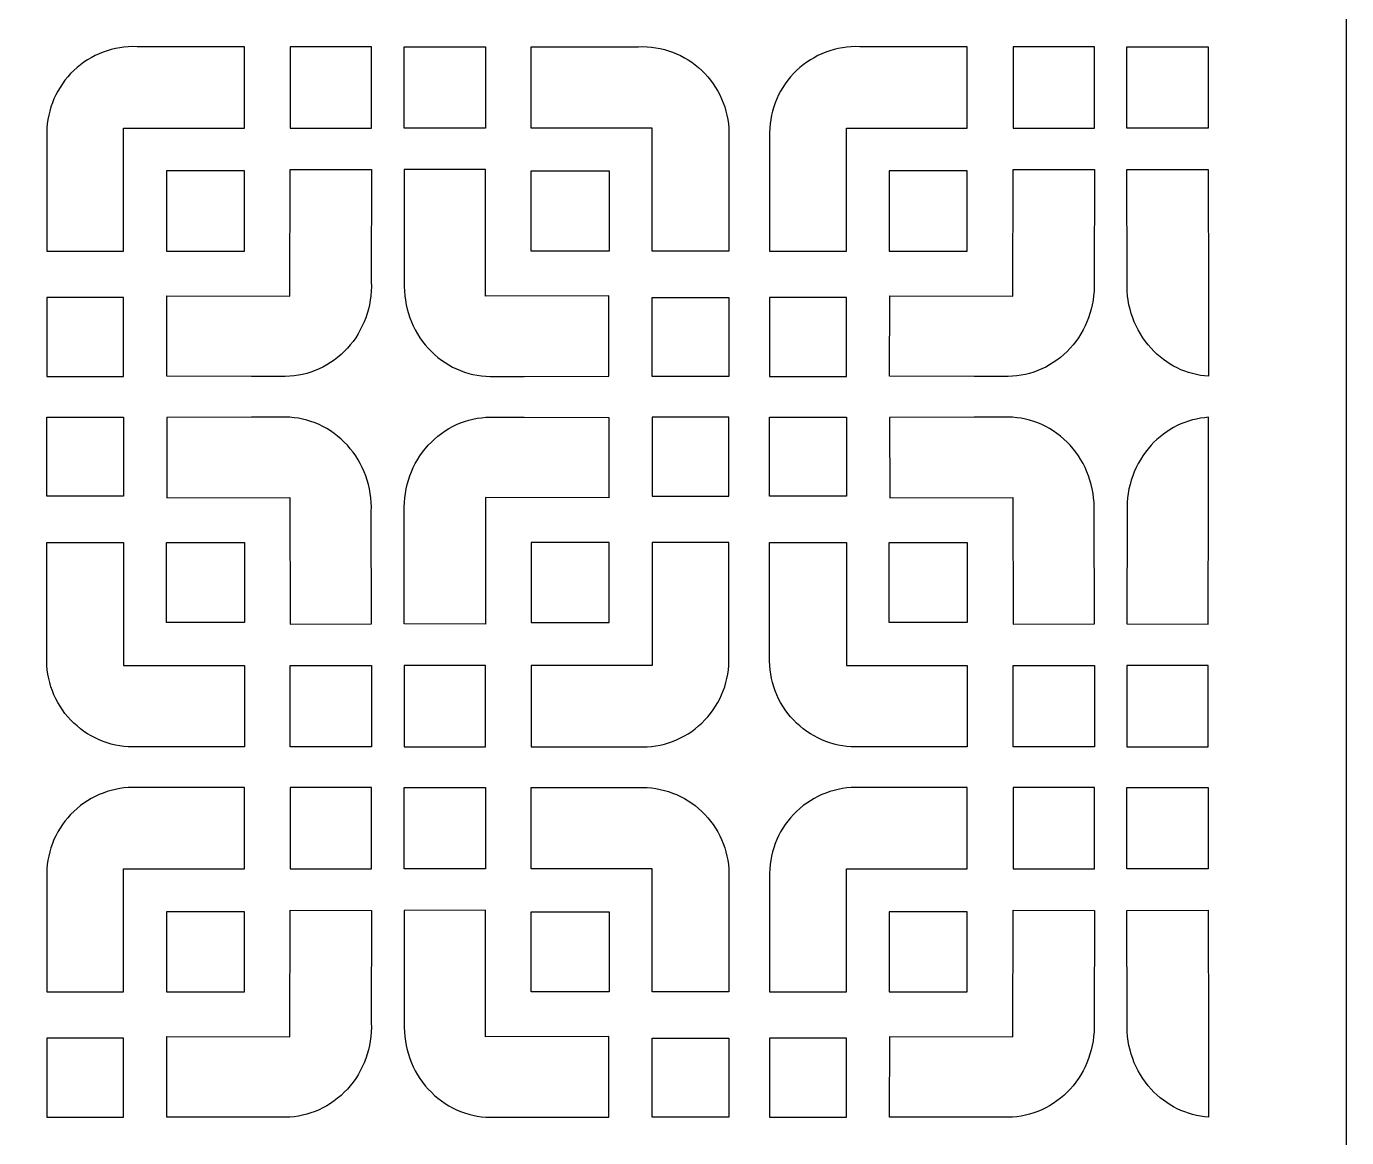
# Model space of a CAD drawing. Header units: millimetres. Extents: x -79 to 79, y -125 to 125.
# Drawn here: x 0.8 to 79, y -67 to -1.2 of the extents above; entities that cross this region are included whole.
import ezdxf

# ---------------------------------------------------------------- set-up
doc = ezdxf.new("R2010")
doc.units = ezdxf.units.MM
doc.header["$MEASUREMENT"] = 0
doc.layers.add('layer 1', color=7, linetype='Continuous')

msp = doc.modelspace()

# ---------------------------------------------------------------- linework, layer by layer
at = {"layer": 'layer 1', "color": 250}
msp.add_open_spline([(-78.9683, -125), (-78.9683, -125), (-78.9683, 124.9999), (-78.9683, 124.9999), (-78.9683, 124.9999), (-78.9683, 124.9999), (78.9683, 124.9999), (78.9683, 124.9999), (78.9683, 124.9999), (78.9683, 124.9999), (78.9683, -125), (78.9683, -125), (78.9683, -125), (78.9683, -125), (-78.9683, -125), (-78.9683, -125)], degree=3, knots=[0, 0, 0, 0, 0.2, 0.2, 0.2, 0.2, 0.4, 0.4, 0.4, 0.4, 0.6, 0.6, 0.6, 0.6, 1, 1, 1, 1], dxfattribs=at)
at = {"layer": 'layer 1', "color": 7}
for points, knots in [([(6.5194, -14.5023), (6.5194, -14.5023), (1.9702, -14.5023), (1.9702, -14.5023), (1.9702, -14.5023), (1.9702, -14.5023), (1.9702, -7.478), (1.9702, -7.478), (1.9702, -7.478), (1.9858, -6.0875), (2.5634, -4.7625), (3.5714, -3.8046), (3.5714, -3.8046), (4.5796, -2.8469), (5.9323, -2.338), (7.3222, -2.3936), (7.3222, -2.3936), (7.3222, -2.3936), (13.6777, -2.3936), (13.6777, -2.3936), (13.6777, -2.3936), (13.6777, -2.3936), (13.6777, -7.2104), (13.6777, -7.2104), (13.6777, -7.2104), (13.6777, -7.2104), (6.5194, -7.2104), (6.5194, -7.2104), (6.5194, -7.2104), (6.5194, -7.2104), (6.5194, -14.5023), (6.5194, -14.5023)], [0, 0, 0, 0, 0.1111111, 0.1111111, 0.1111111, 0.1111111, 0.2222222, 0.2222222, 0.2222222, 0.2222222, 0.3333333, 0.3333333, 0.3333333, 0.3333333, 0.4444444, 0.4444444, 0.4444444, 0.4444444, 0.5555556, 0.5555556, 0.5555556, 0.5555556, 0.6666667, 0.6666667, 0.6666667, 0.6666667, 0.7777778, 0.7777778, 0.7777778, 0.7777778, 1, 1, 1, 1]), ([(37.8284, -14.5023), (37.8284, -14.5023), (42.3776, -14.5023), (42.3776, -14.5023), (42.3776, -14.5023), (42.3776, -14.5023), (42.3776, -7.478), (42.3776, -7.478), (42.3776, -7.478), (42.362, -6.0875), (41.7843, -4.7625), (40.776, -3.8046), (40.776, -3.8046), (39.7678, -2.8469), (38.415, -2.338), (37.0257, -2.3936), (37.0257, -2.3936), (37.0257, -2.3936), (30.6702, -2.3936), (30.6702, -2.3936), (30.6702, -2.3936), (30.6702, -2.3936), (30.6702, -7.2104), (30.6702, -7.2104), (30.6702, -7.2104), (30.6702, -7.2104), (37.8284, -7.2104), (37.8284, -7.2104), (37.8284, -7.2104), (37.8284, -7.2104), (37.8284, -14.5023), (37.8284, -14.5023)], [0, 0, 0, 0, 0.1111111, 0.1111111, 0.1111111, 0.1111111, 0.2222222, 0.2222222, 0.2222222, 0.2222222, 0.3333333, 0.3333333, 0.3333333, 0.3333333, 0.4444444, 0.4444444, 0.4444444, 0.4444444, 0.5555556, 0.5555556, 0.5555556, 0.5555556, 0.6666667, 0.6666667, 0.6666667, 0.6666667, 0.7777778, 0.7777778, 0.7777778, 0.7777778, 1, 1, 1, 1]), ([(49.3352, -14.5023), (49.3352, -14.5023), (44.786, -14.5023), (44.786, -14.5023), (44.786, -14.5023), (44.786, -14.5023), (44.786, -7.478), (44.786, -7.478), (44.786, -7.478), (44.8016, -6.0875), (45.3792, -4.7625), (46.3874, -3.8046), (46.3874, -3.8046), (47.3957, -2.8469), (48.7484, -2.338), (50.138, -2.3936), (50.138, -2.3936), (50.138, -2.3936), (56.4934, -2.3936), (56.4934, -2.3936), (56.4934, -2.3936), (56.4934, -2.3936), (56.4934, -7.2104), (56.4934, -7.2104), (56.4934, -7.2104), (56.4934, -7.2104), (49.3352, -7.2104), (49.3352, -7.2104), (49.3352, -7.2104), (49.3352, -7.2104), (49.3352, -14.5023), (49.3352, -14.5023)], [0, 0, 0, 0, 0.1111111, 0.1111111, 0.1111111, 0.1111111, 0.2222222, 0.2222222, 0.2222222, 0.2222222, 0.3333333, 0.3333333, 0.3333333, 0.3333333, 0.4444444, 0.4444444, 0.4444444, 0.4444444, 0.5555556, 0.5555556, 0.5555556, 0.5555556, 0.6666667, 0.6666667, 0.6666667, 0.6666667, 0.7777778, 0.7777778, 0.7777778, 0.7777778, 1, 1, 1, 1]), ([(21.21, -7.2104), (21.21, -7.2104), (16.3931, -7.2104), (16.3931, -7.2104), (16.3931, -7.2104), (16.3931, -7.2104), (16.3931, -2.3936), (16.3931, -2.3936), (16.3931, -2.3936), (16.3931, -2.3936), (21.21, -2.3936), (21.21, -2.3936), (21.21, -2.3936), (21.21, -2.3936), (21.21, -7.2104), (21.21, -7.2104)], [0, 0, 0, 0, 0.2, 0.2, 0.2, 0.2, 0.4, 0.4, 0.4, 0.4, 0.6, 0.6, 0.6, 0.6, 1, 1, 1, 1]), ([(23.1378, -7.2104), (23.1378, -7.2104), (27.9543, -7.2104), (27.9543, -7.2104), (27.9543, -7.2104), (27.9543, -7.2104), (27.9543, -2.3936), (27.9543, -2.3936), (27.9543, -2.3936), (27.9543, -2.3936), (23.1378, -2.3936), (23.1378, -2.3936), (23.1378, -2.3936), (23.1378, -2.3936), (23.1378, -7.2104), (23.1378, -7.2104)], [0, 0, 0, 0, 0.2, 0.2, 0.2, 0.2, 0.4, 0.4, 0.4, 0.4, 0.6, 0.6, 0.6, 0.6, 1, 1, 1, 1]), ([(64.0259, -7.2104), (64.0259, -7.2104), (59.2092, -7.2104), (59.2092, -7.2104), (59.2092, -7.2104), (59.2092, -7.2104), (59.2092, -2.3936), (59.2092, -2.3936), (59.2092, -2.3936), (59.2092, -2.3936), (64.0259, -2.3936), (64.0259, -2.3936), (64.0259, -2.3936), (64.0259, -2.3936), (64.0259, -7.2104), (64.0259, -7.2104)], [0, 0, 0, 0, 0.2, 0.2, 0.2, 0.2, 0.4, 0.4, 0.4, 0.4, 0.6, 0.6, 0.6, 0.6, 1, 1, 1, 1]), ([(65.9535, -7.2104), (65.9535, -7.2104), (70.7704, -7.2104), (70.7704, -7.2104), (70.7704, -7.2104), (70.7704, -7.2104), (70.7704, -2.3936), (70.7704, -2.3936), (70.7704, -2.3936), (70.7704, -2.3936), (65.9535, -2.3936), (65.9535, -2.3936), (65.9535, -2.3936), (65.9535, -2.3936), (65.9535, -7.2104), (65.9535, -7.2104)], [0, 0, 0, 0, 0.2, 0.2, 0.2, 0.2, 0.4, 0.4, 0.4, 0.4, 0.6, 0.6, 0.6, 0.6, 1, 1, 1, 1]), ([(13.6777, -9.7525), (13.6777, -9.7525), (13.6777, -14.5023), (13.6777, -14.5023), (13.6777, -14.5023), (13.6777, -14.5023), (9.0613, -14.5023), (9.0613, -14.5023), (9.0613, -14.5023), (9.0613, -14.5023), (9.0613, -9.7525), (9.0613, -9.7525), (9.0613, -9.7525), (9.0613, -9.7525), (13.6777, -9.7525), (13.6777, -9.7525)], [0, 0, 0, 0, 0.2, 0.2, 0.2, 0.2, 0.4, 0.4, 0.4, 0.4, 0.6, 0.6, 0.6, 0.6, 1, 1, 1, 1]), ([(9.0865, -17.1469), (9.0865, -17.1469), (9.0772, -21.9133), (9.0772, -21.9133), (9.0772, -21.9133), (9.0772, -21.9133), (14.0948, -21.9243), (14.0948, -21.9243), (14.0948, -21.9243), (14.0948, -21.9243), (16.1016, -21.9284), (16.1016, -21.9284), (16.1016, -21.9284), (17.4922, -21.9151), (18.8186, -21.3127), (19.7783, -20.2585), (19.7783, -20.2585), (20.738, -19.2043), (21.25, -17.7877), (21.197, -16.332), (21.197, -16.332), (21.197, -16.332), (21.21, -9.6732), (21.21, -9.6732), (21.21, -9.6732), (21.21, -9.6732), (16.3931, -9.6628), (16.3931, -9.6628), (16.3931, -9.6628), (16.3931, -9.6628), (16.3786, -17.1629), (16.3786, -17.1629), (16.3786, -17.1629), (16.3786, -17.1629), (9.0865, -17.1469), (9.0865, -17.1469)], [0, 0, 0, 0, 0.1, 0.1, 0.1, 0.1, 0.2, 0.2, 0.2, 0.2, 0.3, 0.3, 0.3, 0.3, 0.4, 0.4, 0.4, 0.4, 0.5, 0.5, 0.5, 0.5, 0.6, 0.6, 0.6, 0.6, 0.7, 0.7, 0.7, 0.7, 0.8, 0.8, 0.8, 0.8, 1, 1, 1, 1]), ([(35.2609, -17.1469), (35.2609, -17.1469), (35.2702, -21.9133), (35.2702, -21.9133), (35.2702, -21.9133), (35.2702, -21.9133), (30.2526, -21.9243), (30.2526, -21.9243), (30.2526, -21.9243), (30.2526, -21.9243), (28.2458, -21.9284), (28.2458, -21.9284), (28.2458, -21.9284), (26.8554, -21.9151), (25.5292, -21.3127), (24.5692, -20.2585), (24.5692, -20.2585), (23.6095, -19.2043), (23.0978, -17.7877), (23.1504, -16.332), (23.1504, -16.332), (23.1504, -16.332), (23.1378, -9.6732), (23.1378, -9.6732), (23.1378, -9.6732), (23.1378, -9.6732), (27.9543, -9.6628), (27.9543, -9.6628), (27.9543, -9.6628), (27.9543, -9.6628), (27.9688, -17.1629), (27.9688, -17.1629), (27.9688, -17.1629), (27.9688, -17.1629), (35.2609, -17.1469), (35.2609, -17.1469)], [0, 0, 0, 0, 0.1, 0.1, 0.1, 0.1, 0.2, 0.2, 0.2, 0.2, 0.3, 0.3, 0.3, 0.3, 0.4, 0.4, 0.4, 0.4, 0.5, 0.5, 0.5, 0.5, 0.6, 0.6, 0.6, 0.6, 0.7, 0.7, 0.7, 0.7, 0.8, 0.8, 0.8, 0.8, 1, 1, 1, 1]), ([(30.6702, -9.7525), (30.6702, -9.7525), (30.6702, -14.5023), (30.6702, -14.5023), (30.6702, -14.5023), (30.6702, -14.5023), (35.2861, -14.5023), (35.2861, -14.5023), (35.2861, -14.5023), (35.2861, -14.5023), (35.2861, -9.7525), (35.2861, -9.7525), (35.2861, -9.7525), (35.2861, -9.7525), (30.6702, -9.7525), (30.6702, -9.7525)], [0, 0, 0, 0, 0.2, 0.2, 0.2, 0.2, 0.4, 0.4, 0.4, 0.4, 0.6, 0.6, 0.6, 0.6, 1, 1, 1, 1]), ([(56.4934, -9.7525), (56.4934, -9.7525), (56.4934, -14.5023), (56.4934, -14.5023), (56.4934, -14.5023), (56.4934, -14.5023), (51.8773, -14.5023), (51.8773, -14.5023), (51.8773, -14.5023), (51.8773, -14.5023), (51.8773, -9.7525), (51.8773, -9.7525), (51.8773, -9.7525), (51.8773, -9.7525), (56.4934, -9.7525), (56.4934, -9.7525)], [0, 0, 0, 0, 0.2, 0.2, 0.2, 0.2, 0.4, 0.4, 0.4, 0.4, 0.6, 0.6, 0.6, 0.6, 1, 1, 1, 1]), ([(51.9024, -17.1469), (51.9024, -17.1469), (51.8932, -21.9133), (51.8932, -21.9133), (51.8932, -21.9133), (51.8932, -21.9133), (56.9107, -21.9243), (56.9107, -21.9243), (56.9107, -21.9243), (56.9107, -21.9243), (58.9178, -21.9284), (58.9178, -21.9284), (58.9178, -21.9284), (60.3081, -21.9151), (61.6343, -21.3127), (62.5941, -20.2585), (62.5941, -20.2585), (63.554, -19.2043), (64.0658, -17.7877), (64.0129, -16.332), (64.0129, -16.332), (64.0129, -16.332), (64.0259, -9.6732), (64.0259, -9.6732), (64.0259, -9.6732), (64.0259, -9.6732), (59.2092, -9.6628), (59.2092, -9.6628), (59.2092, -9.6628), (59.2092, -9.6628), (59.1944, -17.1629), (59.1944, -17.1629), (59.1944, -17.1629), (59.1944, -17.1629), (51.9024, -17.1469), (51.9024, -17.1469)], [0, 0, 0, 0, 0.1, 0.1, 0.1, 0.1, 0.2, 0.2, 0.2, 0.2, 0.3, 0.3, 0.3, 0.3, 0.4, 0.4, 0.4, 0.4, 0.5, 0.5, 0.5, 0.5, 0.6, 0.6, 0.6, 0.6, 0.7, 0.7, 0.7, 0.7, 0.8, 0.8, 0.8, 0.8, 1, 1, 1, 1]), ([(70.7704, -9.6628), (70.7704, -9.6628), (65.9535, -9.6732), (65.9535, -9.6732), (65.9535, -9.6732), (65.9535, -9.6732), (65.9663, -16.332), (65.9663, -16.332), (65.9663, -16.332), (65.9137, -17.7877), (66.4254, -19.2043), (67.3852, -20.2585), (67.3852, -20.2585), (68.2811, -21.2424), (69.4964, -21.8331), (70.7848, -21.918), (70.7848, -21.918), (70.7848, -21.918), (70.7848, -17.1629), (70.7848, -17.1629), (70.7848, -17.1629), (70.7848, -17.1629), (70.7704, -9.6628), (70.7704, -9.6628)], [0, 0, 0, 0, 0.1428571, 0.1428571, 0.1428571, 0.1428571, 0.2857143, 0.2857143, 0.2857143, 0.2857143, 0.4285714, 0.4285714, 0.4285714, 0.4285714, 0.5714286, 0.5714286, 0.5714286, 0.5714286, 0.7142857, 0.7142857, 0.7142857, 0.7142857, 1, 1, 1, 1]), ([(6.5194, -21.9284), (6.5194, -21.9284), (1.9702, -21.9284), (1.9702, -21.9284), (1.9702, -21.9284), (1.9702, -21.9284), (1.9702, -17.2453), (1.9702, -17.2453), (1.9702, -17.2453), (1.9702, -17.2453), (6.5194, -17.2453), (6.5194, -17.2453), (6.5194, -17.2453), (6.5194, -17.2453), (6.5194, -21.9284), (6.5194, -21.9284)], [0, 0, 0, 0, 0.2, 0.2, 0.2, 0.2, 0.4, 0.4, 0.4, 0.4, 0.6, 0.6, 0.6, 0.6, 1, 1, 1, 1]), ([(37.8284, -21.9284), (37.8284, -21.9284), (42.3776, -21.9284), (42.3776, -21.9284), (42.3776, -21.9284), (42.3776, -21.9284), (42.3776, -17.2453), (42.3776, -17.2453), (42.3776, -17.2453), (42.3776, -17.2453), (37.8284, -17.2453), (37.8284, -17.2453), (37.8284, -17.2453), (37.8284, -17.2453), (37.8284, -21.9284), (37.8284, -21.9284)], [0, 0, 0, 0, 0.2, 0.2, 0.2, 0.2, 0.4, 0.4, 0.4, 0.4, 0.6, 0.6, 0.6, 0.6, 1, 1, 1, 1]), ([(49.3352, -21.9284), (49.3352, -21.9284), (44.786, -21.9284), (44.786, -21.9284), (44.786, -21.9284), (44.786, -21.9284), (44.786, -17.2453), (44.786, -17.2453), (44.786, -17.2453), (44.786, -17.2453), (49.3352, -17.2453), (49.3352, -17.2453), (49.3352, -17.2453), (49.3352, -17.2453), (49.3352, -21.9284), (49.3352, -21.9284)], [0, 0, 0, 0, 0.2, 0.2, 0.2, 0.2, 0.4, 0.4, 0.4, 0.4, 0.6, 0.6, 0.6, 0.6, 1, 1, 1, 1]), ([(6.5194, -24.3368), (6.5194, -24.3368), (1.9702, -24.3368), (1.9702, -24.3368), (1.9702, -24.3368), (1.9702, -24.3368), (1.9702, -29.0197), (1.9702, -29.0197), (1.9702, -29.0197), (1.9702, -29.0197), (6.5194, -29.0197), (6.5194, -29.0197), (6.5194, -29.0197), (6.5194, -29.0197), (6.5194, -24.3368), (6.5194, -24.3368)], [0, 0, 0, 0, 0.2, 0.2, 0.2, 0.2, 0.4, 0.4, 0.4, 0.4, 0.6, 0.6, 0.6, 0.6, 1, 1, 1, 1]), ([(9.0865, -29.1181), (9.0865, -29.1181), (9.0772, -24.3518), (9.0772, -24.3518), (9.0772, -24.3518), (9.0772, -24.3518), (14.0948, -24.3412), (14.0948, -24.3412), (14.0948, -24.3412), (14.0948, -24.3412), (16.1016, -24.3368), (16.1016, -24.3368), (16.1016, -24.3368), (17.4922, -24.35), (18.8186, -24.9526), (19.7783, -26.007), (19.7783, -26.007), (20.738, -27.0611), (21.25, -28.4773), (21.197, -29.9335), (21.197, -29.9335), (21.197, -29.9335), (21.21, -36.5919), (21.21, -36.5919), (21.21, -36.5919), (21.21, -36.5919), (16.3931, -36.6023), (16.3931, -36.6023), (16.3931, -36.6023), (16.3931, -36.6023), (16.3786, -29.1023), (16.3786, -29.1023), (16.3786, -29.1023), (16.3786, -29.1023), (9.0865, -29.1181), (9.0865, -29.1181)], [0, 0, 0, 0, 0.1, 0.1, 0.1, 0.1, 0.2, 0.2, 0.2, 0.2, 0.3, 0.3, 0.3, 0.3, 0.4, 0.4, 0.4, 0.4, 0.5, 0.5, 0.5, 0.5, 0.6, 0.6, 0.6, 0.6, 0.7, 0.7, 0.7, 0.7, 0.8, 0.8, 0.8, 0.8, 1, 1, 1, 1]), ([(35.2609, -29.1181), (35.2609, -29.1181), (35.2702, -24.3518), (35.2702, -24.3518), (35.2702, -24.3518), (35.2702, -24.3518), (30.2526, -24.3412), (30.2526, -24.3412), (30.2526, -24.3412), (30.2526, -24.3412), (28.2458, -24.3368), (28.2458, -24.3368), (28.2458, -24.3368), (26.8554, -24.35), (25.5292, -24.9526), (24.5692, -26.007), (24.5692, -26.007), (23.6095, -27.0611), (23.0978, -28.4773), (23.1504, -29.9335), (23.1504, -29.9335), (23.1504, -29.9335), (23.1378, -36.5919), (23.1378, -36.5919), (23.1378, -36.5919), (23.1378, -36.5919), (27.9543, -36.6023), (27.9543, -36.6023), (27.9543, -36.6023), (27.9543, -36.6023), (27.9688, -29.1023), (27.9688, -29.1023), (27.9688, -29.1023), (27.9688, -29.1023), (35.2609, -29.1181), (35.2609, -29.1181)], [0, 0, 0, 0, 0.1, 0.1, 0.1, 0.1, 0.2, 0.2, 0.2, 0.2, 0.3, 0.3, 0.3, 0.3, 0.4, 0.4, 0.4, 0.4, 0.5, 0.5, 0.5, 0.5, 0.6, 0.6, 0.6, 0.6, 0.7, 0.7, 0.7, 0.7, 0.8, 0.8, 0.8, 0.8, 1, 1, 1, 1]), ([(37.8284, -24.3368), (37.8284, -24.3368), (42.3776, -24.3368), (42.3776, -24.3368), (42.3776, -24.3368), (42.3776, -24.3368), (42.3776, -29.0197), (42.3776, -29.0197), (42.3776, -29.0197), (42.3776, -29.0197), (37.8284, -29.0197), (37.8284, -29.0197), (37.8284, -29.0197), (37.8284, -29.0197), (37.8284, -24.3368), (37.8284, -24.3368)], [0, 0, 0, 0, 0.2, 0.2, 0.2, 0.2, 0.4, 0.4, 0.4, 0.4, 0.6, 0.6, 0.6, 0.6, 1, 1, 1, 1]), ([(49.3352, -24.3368), (49.3352, -24.3368), (44.786, -24.3368), (44.786, -24.3368), (44.786, -24.3368), (44.786, -24.3368), (44.786, -29.0197), (44.786, -29.0197), (44.786, -29.0197), (44.786, -29.0197), (49.3352, -29.0197), (49.3352, -29.0197), (49.3352, -29.0197), (49.3352, -29.0197), (49.3352, -24.3368), (49.3352, -24.3368)], [0, 0, 0, 0, 0.2, 0.2, 0.2, 0.2, 0.4, 0.4, 0.4, 0.4, 0.6, 0.6, 0.6, 0.6, 1, 1, 1, 1]), ([(51.9024, -29.1181), (51.9024, -29.1181), (51.8932, -24.3518), (51.8932, -24.3518), (51.8932, -24.3518), (51.8932, -24.3518), (56.9107, -24.3412), (56.9107, -24.3412), (56.9107, -24.3412), (56.9107, -24.3412), (58.9178, -24.3368), (58.9178, -24.3368), (58.9178, -24.3368), (60.3081, -24.35), (61.6343, -24.9526), (62.5941, -26.007), (62.5941, -26.007), (63.554, -27.0611), (64.0658, -28.4773), (64.0129, -29.9335), (64.0129, -29.9335), (64.0129, -29.9335), (64.0259, -36.5919), (64.0259, -36.5919), (64.0259, -36.5919), (64.0259, -36.5919), (59.2092, -36.6023), (59.2092, -36.6023), (59.2092, -36.6023), (59.2092, -36.6023), (59.1944, -29.1023), (59.1944, -29.1023), (59.1944, -29.1023), (59.1944, -29.1023), (51.9024, -29.1181), (51.9024, -29.1181)], [0, 0, 0, 0, 0.1, 0.1, 0.1, 0.1, 0.2, 0.2, 0.2, 0.2, 0.3, 0.3, 0.3, 0.3, 0.4, 0.4, 0.4, 0.4, 0.5, 0.5, 0.5, 0.5, 0.6, 0.6, 0.6, 0.6, 0.7, 0.7, 0.7, 0.7, 0.8, 0.8, 0.8, 0.8, 1, 1, 1, 1]), ([(70.7704, -36.6023), (70.7704, -36.6023), (65.9535, -36.5919), (65.9535, -36.5919), (65.9535, -36.5919), (65.9535, -36.5919), (65.9663, -29.9335), (65.9663, -29.9335), (65.9663, -29.9335), (65.9137, -28.4773), (66.4254, -27.0611), (67.3852, -26.007), (67.3852, -26.007), (68.2811, -25.0228), (69.4964, -24.4324), (70.7848, -24.3475), (70.7848, -24.3475), (70.7848, -24.3475), (70.7848, -29.1023), (70.7848, -29.1023), (70.7848, -29.1023), (70.7848, -29.1023), (70.7704, -36.6023), (70.7704, -36.6023)], [0, 0, 0, 0, 0.1428571, 0.1428571, 0.1428571, 0.1428571, 0.2857143, 0.2857143, 0.2857143, 0.2857143, 0.4285714, 0.4285714, 0.4285714, 0.4285714, 0.5714286, 0.5714286, 0.5714286, 0.5714286, 0.7142857, 0.7142857, 0.7142857, 0.7142857, 1, 1, 1, 1]), ([(6.5194, -31.7627), (6.5194, -31.7627), (1.9702, -31.7627), (1.9702, -31.7627), (1.9702, -31.7627), (1.9702, -31.7627), (1.9702, -38.787), (1.9702, -38.787), (1.9702, -38.787), (1.9858, -40.1777), (2.5634, -41.5025), (3.5714, -42.4604), (3.5714, -42.4604), (4.5796, -43.4182), (5.9323, -43.9272), (7.3222, -43.8714), (7.3222, -43.8714), (7.3222, -43.8714), (13.6777, -43.8714), (13.6777, -43.8714), (13.6777, -43.8714), (13.6777, -43.8714), (13.6777, -39.0548), (13.6777, -39.0548), (13.6777, -39.0548), (13.6777, -39.0548), (6.5194, -39.0548), (6.5194, -39.0548), (6.5194, -39.0548), (6.5194, -39.0548), (6.5194, -31.7627), (6.5194, -31.7627)], [0, 0, 0, 0, 0.1111111, 0.1111111, 0.1111111, 0.1111111, 0.2222222, 0.2222222, 0.2222222, 0.2222222, 0.3333333, 0.3333333, 0.3333333, 0.3333333, 0.4444444, 0.4444444, 0.4444444, 0.4444444, 0.5555556, 0.5555556, 0.5555556, 0.5555556, 0.6666667, 0.6666667, 0.6666667, 0.6666667, 0.7777778, 0.7777778, 0.7777778, 0.7777778, 1, 1, 1, 1]), ([(13.6777, -36.5125), (13.6777, -36.5125), (13.6777, -31.7627), (13.6777, -31.7627), (13.6777, -31.7627), (13.6777, -31.7627), (9.0613, -31.7627), (9.0613, -31.7627), (9.0613, -31.7627), (9.0613, -31.7627), (9.0613, -36.5125), (9.0613, -36.5125), (9.0613, -36.5125), (9.0613, -36.5125), (13.6777, -36.5125), (13.6777, -36.5125)], [0, 0, 0, 0, 0.2, 0.2, 0.2, 0.2, 0.4, 0.4, 0.4, 0.4, 0.6, 0.6, 0.6, 0.6, 1, 1, 1, 1]), ([(30.6702, -36.5125), (30.6702, -36.5125), (30.6702, -31.7627), (30.6702, -31.7627), (30.6702, -31.7627), (30.6702, -31.7627), (35.2861, -31.7627), (35.2861, -31.7627), (35.2861, -31.7627), (35.2861, -31.7627), (35.2861, -36.5125), (35.2861, -36.5125), (35.2861, -36.5125), (35.2861, -36.5125), (30.6702, -36.5125), (30.6702, -36.5125)], [0, 0, 0, 0, 0.2, 0.2, 0.2, 0.2, 0.4, 0.4, 0.4, 0.4, 0.6, 0.6, 0.6, 0.6, 1, 1, 1, 1]), ([(37.8284, -31.7627), (37.8284, -31.7627), (42.3776, -31.7627), (42.3776, -31.7627), (42.3776, -31.7627), (42.3776, -31.7627), (42.3776, -38.787), (42.3776, -38.787), (42.3776, -38.787), (42.362, -40.1777), (41.7843, -41.5025), (40.776, -42.4604), (40.776, -42.4604), (39.7678, -43.4182), (38.415, -43.9272), (37.0257, -43.8714), (37.0257, -43.8714), (37.0257, -43.8714), (30.6702, -43.8714), (30.6702, -43.8714), (30.6702, -43.8714), (30.6702, -43.8714), (30.6702, -39.0548), (30.6702, -39.0548), (30.6702, -39.0548), (30.6702, -39.0548), (37.8284, -39.0548), (37.8284, -39.0548), (37.8284, -39.0548), (37.8284, -39.0548), (37.8284, -31.7627), (37.8284, -31.7627)], [0, 0, 0, 0, 0.1111111, 0.1111111, 0.1111111, 0.1111111, 0.2222222, 0.2222222, 0.2222222, 0.2222222, 0.3333333, 0.3333333, 0.3333333, 0.3333333, 0.4444444, 0.4444444, 0.4444444, 0.4444444, 0.5555556, 0.5555556, 0.5555556, 0.5555556, 0.6666667, 0.6666667, 0.6666667, 0.6666667, 0.7777778, 0.7777778, 0.7777778, 0.7777778, 1, 1, 1, 1]), ([(49.3352, -31.7627), (49.3352, -31.7627), (44.786, -31.7627), (44.786, -31.7627), (44.786, -31.7627), (44.786, -31.7627), (44.786, -38.787), (44.786, -38.787), (44.786, -38.787), (44.8016, -40.1777), (45.3792, -41.5025), (46.3874, -42.4604), (46.3874, -42.4604), (47.3957, -43.4182), (48.7484, -43.9272), (50.138, -43.8714), (50.138, -43.8714), (50.138, -43.8714), (56.4934, -43.8714), (56.4934, -43.8714), (56.4934, -43.8714), (56.4934, -43.8714), (56.4934, -39.0548), (56.4934, -39.0548), (56.4934, -39.0548), (56.4934, -39.0548), (49.3352, -39.0548), (49.3352, -39.0548), (49.3352, -39.0548), (49.3352, -39.0548), (49.3352, -31.7627), (49.3352, -31.7627)], [0, 0, 0, 0, 0.1111111, 0.1111111, 0.1111111, 0.1111111, 0.2222222, 0.2222222, 0.2222222, 0.2222222, 0.3333333, 0.3333333, 0.3333333, 0.3333333, 0.4444444, 0.4444444, 0.4444444, 0.4444444, 0.5555556, 0.5555556, 0.5555556, 0.5555556, 0.6666667, 0.6666667, 0.6666667, 0.6666667, 0.7777778, 0.7777778, 0.7777778, 0.7777778, 1, 1, 1, 1]), ([(56.4934, -36.5125), (56.4934, -36.5125), (56.4934, -31.7627), (56.4934, -31.7627), (56.4934, -31.7627), (56.4934, -31.7627), (51.8773, -31.7627), (51.8773, -31.7627), (51.8773, -31.7627), (51.8773, -31.7627), (51.8773, -36.5125), (51.8773, -36.5125), (51.8773, -36.5125), (51.8773, -36.5125), (56.4934, -36.5125), (56.4934, -36.5125)], [0, 0, 0, 0, 0.2, 0.2, 0.2, 0.2, 0.4, 0.4, 0.4, 0.4, 0.6, 0.6, 0.6, 0.6, 1, 1, 1, 1]), ([(21.21, -39.0548), (21.21, -39.0548), (16.3931, -39.0548), (16.3931, -39.0548), (16.3931, -39.0548), (16.3931, -39.0548), (16.3931, -43.8714), (16.3931, -43.8714), (16.3931, -43.8714), (16.3931, -43.8714), (21.21, -43.8714), (21.21, -43.8714), (21.21, -43.8714), (21.21, -43.8714), (21.21, -39.0548), (21.21, -39.0548)], [0, 0, 0, 0, 0.2, 0.2, 0.2, 0.2, 0.4, 0.4, 0.4, 0.4, 0.6, 0.6, 0.6, 0.6, 1, 1, 1, 1]), ([(23.1378, -39.0548), (23.1378, -39.0548), (27.9543, -39.0548), (27.9543, -39.0548), (27.9543, -39.0548), (27.9543, -39.0548), (27.9543, -43.8714), (27.9543, -43.8714), (27.9543, -43.8714), (27.9543, -43.8714), (23.1378, -43.8714), (23.1378, -43.8714), (23.1378, -43.8714), (23.1378, -43.8714), (23.1378, -39.0548), (23.1378, -39.0548)], [0, 0, 0, 0, 0.2, 0.2, 0.2, 0.2, 0.4, 0.4, 0.4, 0.4, 0.6, 0.6, 0.6, 0.6, 1, 1, 1, 1]), ([(64.0259, -39.0548), (64.0259, -39.0548), (59.2092, -39.0548), (59.2092, -39.0548), (59.2092, -39.0548), (59.2092, -39.0548), (59.2092, -43.8714), (59.2092, -43.8714), (59.2092, -43.8714), (59.2092, -43.8714), (64.0259, -43.8714), (64.0259, -43.8714), (64.0259, -43.8714), (64.0259, -43.8714), (64.0259, -39.0548), (64.0259, -39.0548)], [0, 0, 0, 0, 0.2, 0.2, 0.2, 0.2, 0.4, 0.4, 0.4, 0.4, 0.6, 0.6, 0.6, 0.6, 1, 1, 1, 1]), ([(65.9535, -39.0548), (65.9535, -39.0548), (70.7704, -39.0548), (70.7704, -39.0548), (70.7704, -39.0548), (70.7704, -39.0548), (70.7704, -43.8714), (70.7704, -43.8714), (70.7704, -43.8714), (70.7704, -43.8714), (65.9535, -43.8714), (65.9535, -43.8714), (65.9535, -43.8714), (65.9535, -43.8714), (65.9535, -39.0548), (65.9535, -39.0548)], [0, 0, 0, 0, 0.2, 0.2, 0.2, 0.2, 0.4, 0.4, 0.4, 0.4, 0.6, 0.6, 0.6, 0.6, 1, 1, 1, 1]), ([(6.5194, -58.3887), (6.5194, -58.3887), (1.9702, -58.3887), (1.9702, -58.3887), (1.9702, -58.3887), (1.9702, -58.3887), (1.9702, -51.3644), (1.9702, -51.3644), (1.9702, -51.3644), (1.9858, -49.9738), (2.5634, -48.6488), (3.5714, -47.691), (3.5714, -47.691), (4.5796, -46.7333), (5.9323, -46.2243), (7.3222, -46.2798), (7.3222, -46.2798), (7.3222, -46.2798), (13.6777, -46.2798), (13.6777, -46.2798), (13.6777, -46.2798), (13.6777, -46.2798), (13.6777, -51.0966), (13.6777, -51.0966), (13.6777, -51.0966), (13.6777, -51.0966), (6.5194, -51.0966), (6.5194, -51.0966), (6.5194, -51.0966), (6.5194, -51.0966), (6.5194, -58.3887), (6.5194, -58.3887)], [0, 0, 0, 0, 0.1111111, 0.1111111, 0.1111111, 0.1111111, 0.2222222, 0.2222222, 0.2222222, 0.2222222, 0.3333333, 0.3333333, 0.3333333, 0.3333333, 0.4444444, 0.4444444, 0.4444444, 0.4444444, 0.5555556, 0.5555556, 0.5555556, 0.5555556, 0.6666667, 0.6666667, 0.6666667, 0.6666667, 0.7777778, 0.7777778, 0.7777778, 0.7777778, 1, 1, 1, 1]), ([(21.21, -51.0966), (21.21, -51.0966), (16.3931, -51.0966), (16.3931, -51.0966), (16.3931, -51.0966), (16.3931, -51.0966), (16.3931, -46.2798), (16.3931, -46.2798), (16.3931, -46.2798), (16.3931, -46.2798), (21.21, -46.2798), (21.21, -46.2798), (21.21, -46.2798), (21.21, -46.2798), (21.21, -51.0966), (21.21, -51.0966)], [0, 0, 0, 0, 0.2, 0.2, 0.2, 0.2, 0.4, 0.4, 0.4, 0.4, 0.6, 0.6, 0.6, 0.6, 1, 1, 1, 1]), ([(23.1378, -51.0966), (23.1378, -51.0966), (27.9543, -51.0966), (27.9543, -51.0966), (27.9543, -51.0966), (27.9543, -51.0966), (27.9543, -46.2798), (27.9543, -46.2798), (27.9543, -46.2798), (27.9543, -46.2798), (23.1378, -46.2798), (23.1378, -46.2798), (23.1378, -46.2798), (23.1378, -46.2798), (23.1378, -51.0966), (23.1378, -51.0966)], [0, 0, 0, 0, 0.2, 0.2, 0.2, 0.2, 0.4, 0.4, 0.4, 0.4, 0.6, 0.6, 0.6, 0.6, 1, 1, 1, 1]), ([(37.8284, -58.3887), (37.8284, -58.3887), (42.3776, -58.3887), (42.3776, -58.3887), (42.3776, -58.3887), (42.3776, -58.3887), (42.3776, -51.3644), (42.3776, -51.3644), (42.3776, -51.3644), (42.362, -49.9738), (41.7843, -48.6488), (40.776, -47.691), (40.776, -47.691), (39.7678, -46.7333), (38.415, -46.2243), (37.0257, -46.2798), (37.0257, -46.2798), (37.0257, -46.2798), (30.6702, -46.2798), (30.6702, -46.2798), (30.6702, -46.2798), (30.6702, -46.2798), (30.6702, -51.0966), (30.6702, -51.0966), (30.6702, -51.0966), (30.6702, -51.0966), (37.8284, -51.0966), (37.8284, -51.0966), (37.8284, -51.0966), (37.8284, -51.0966), (37.8284, -58.3887), (37.8284, -58.3887)], [0, 0, 0, 0, 0.1111111, 0.1111111, 0.1111111, 0.1111111, 0.2222222, 0.2222222, 0.2222222, 0.2222222, 0.3333333, 0.3333333, 0.3333333, 0.3333333, 0.4444444, 0.4444444, 0.4444444, 0.4444444, 0.5555556, 0.5555556, 0.5555556, 0.5555556, 0.6666667, 0.6666667, 0.6666667, 0.6666667, 0.7777778, 0.7777778, 0.7777778, 0.7777778, 1, 1, 1, 1]), ([(49.3352, -58.3887), (49.3352, -58.3887), (44.786, -58.3887), (44.786, -58.3887), (44.786, -58.3887), (44.786, -58.3887), (44.786, -51.3644), (44.786, -51.3644), (44.786, -51.3644), (44.8016, -49.9738), (45.3792, -48.6488), (46.3874, -47.691), (46.3874, -47.691), (47.3957, -46.7333), (48.7484, -46.2243), (50.138, -46.2798), (50.138, -46.2798), (50.138, -46.2798), (56.4934, -46.2798), (56.4934, -46.2798), (56.4934, -46.2798), (56.4934, -46.2798), (56.4934, -51.0966), (56.4934, -51.0966), (56.4934, -51.0966), (56.4934, -51.0966), (49.3352, -51.0966), (49.3352, -51.0966), (49.3352, -51.0966), (49.3352, -51.0966), (49.3352, -58.3887), (49.3352, -58.3887)], [0, 0, 0, 0, 0.1111111, 0.1111111, 0.1111111, 0.1111111, 0.2222222, 0.2222222, 0.2222222, 0.2222222, 0.3333333, 0.3333333, 0.3333333, 0.3333333, 0.4444444, 0.4444444, 0.4444444, 0.4444444, 0.5555556, 0.5555556, 0.5555556, 0.5555556, 0.6666667, 0.6666667, 0.6666667, 0.6666667, 0.7777778, 0.7777778, 0.7777778, 0.7777778, 1, 1, 1, 1]), ([(64.0259, -51.0966), (64.0259, -51.0966), (59.2092, -51.0966), (59.2092, -51.0966), (59.2092, -51.0966), (59.2092, -51.0966), (59.2092, -46.2798), (59.2092, -46.2798), (59.2092, -46.2798), (59.2092, -46.2798), (64.0259, -46.2798), (64.0259, -46.2798), (64.0259, -46.2798), (64.0259, -46.2798), (64.0259, -51.0966), (64.0259, -51.0966)], [0, 0, 0, 0, 0.2, 0.2, 0.2, 0.2, 0.4, 0.4, 0.4, 0.4, 0.6, 0.6, 0.6, 0.6, 1, 1, 1, 1]), ([(65.9535, -51.0966), (65.9535, -51.0966), (70.7704, -51.0966), (70.7704, -51.0966), (70.7704, -51.0966), (70.7704, -51.0966), (70.7704, -46.2798), (70.7704, -46.2798), (70.7704, -46.2798), (70.7704, -46.2798), (65.9535, -46.2798), (65.9535, -46.2798), (65.9535, -46.2798), (65.9535, -46.2798), (65.9535, -51.0966), (65.9535, -51.0966)], [0, 0, 0, 0, 0.2, 0.2, 0.2, 0.2, 0.4, 0.4, 0.4, 0.4, 0.6, 0.6, 0.6, 0.6, 1, 1, 1, 1]), ([(13.6777, -53.6388), (13.6777, -53.6388), (13.6777, -58.3887), (13.6777, -58.3887), (13.6777, -58.3887), (13.6777, -58.3887), (9.0613, -58.3887), (9.0613, -58.3887), (9.0613, -58.3887), (9.0613, -58.3887), (9.0613, -53.6388), (9.0613, -53.6388), (9.0613, -53.6388), (9.0613, -53.6388), (13.6777, -53.6388), (13.6777, -53.6388)], [0, 0, 0, 0, 0.2, 0.2, 0.2, 0.2, 0.4, 0.4, 0.4, 0.4, 0.6, 0.6, 0.6, 0.6, 1, 1, 1, 1]), ([(9.0865, -61.0333), (9.0865, -61.0333), (9.0772, -65.7998), (9.0772, -65.7998), (9.0772, -65.7998), (9.0772, -65.7998), (14.0948, -65.8106), (14.0948, -65.8106), (14.0948, -65.8106), (14.0948, -65.8106), (16.1016, -65.8147), (16.1016, -65.8147), (16.1016, -65.8147), (17.4922, -65.8014), (18.8186, -65.1987), (19.7783, -64.1445), (19.7783, -64.1445), (20.738, -63.0902), (21.25, -61.6741), (21.197, -60.2183), (21.197, -60.2183), (21.197, -60.2183), (21.21, -53.5595), (21.21, -53.5595), (21.21, -53.5595), (21.21, -53.5595), (16.3931, -53.5491), (16.3931, -53.5491), (16.3931, -53.5491), (16.3931, -53.5491), (16.3786, -61.049), (16.3786, -61.049), (16.3786, -61.049), (16.3786, -61.049), (9.0865, -61.0333), (9.0865, -61.0333)], [0, 0, 0, 0, 0.1, 0.1, 0.1, 0.1, 0.2, 0.2, 0.2, 0.2, 0.3, 0.3, 0.3, 0.3, 0.4, 0.4, 0.4, 0.4, 0.5, 0.5, 0.5, 0.5, 0.6, 0.6, 0.6, 0.6, 0.7, 0.7, 0.7, 0.7, 0.8, 0.8, 0.8, 0.8, 1, 1, 1, 1]), ([(35.2609, -61.0333), (35.2609, -61.0333), (35.2702, -65.7998), (35.2702, -65.7998), (35.2702, -65.7998), (35.2702, -65.7998), (30.2526, -65.8106), (30.2526, -65.8106), (30.2526, -65.8106), (30.2526, -65.8106), (28.2458, -65.8147), (28.2458, -65.8147), (28.2458, -65.8147), (26.8554, -65.8014), (25.5292, -65.1987), (24.5692, -64.1445), (24.5692, -64.1445), (23.6095, -63.0902), (23.0978, -61.6741), (23.1504, -60.2183), (23.1504, -60.2183), (23.1504, -60.2183), (23.1378, -53.5595), (23.1378, -53.5595), (23.1378, -53.5595), (23.1378, -53.5595), (27.9543, -53.5491), (27.9543, -53.5491), (27.9543, -53.5491), (27.9543, -53.5491), (27.9688, -61.049), (27.9688, -61.049), (27.9688, -61.049), (27.9688, -61.049), (35.2609, -61.0333), (35.2609, -61.0333)], [0, 0, 0, 0, 0.1, 0.1, 0.1, 0.1, 0.2, 0.2, 0.2, 0.2, 0.3, 0.3, 0.3, 0.3, 0.4, 0.4, 0.4, 0.4, 0.5, 0.5, 0.5, 0.5, 0.6, 0.6, 0.6, 0.6, 0.7, 0.7, 0.7, 0.7, 0.8, 0.8, 0.8, 0.8, 1, 1, 1, 1]), ([(30.6702, -53.6388), (30.6702, -53.6388), (30.6702, -58.3887), (30.6702, -58.3887), (30.6702, -58.3887), (30.6702, -58.3887), (35.2861, -58.3887), (35.2861, -58.3887), (35.2861, -58.3887), (35.2861, -58.3887), (35.2861, -53.6388), (35.2861, -53.6388), (35.2861, -53.6388), (35.2861, -53.6388), (30.6702, -53.6388), (30.6702, -53.6388)], [0, 0, 0, 0, 0.2, 0.2, 0.2, 0.2, 0.4, 0.4, 0.4, 0.4, 0.6, 0.6, 0.6, 0.6, 1, 1, 1, 1]), ([(56.4934, -53.6388), (56.4934, -53.6388), (56.4934, -58.3887), (56.4934, -58.3887), (56.4934, -58.3887), (56.4934, -58.3887), (51.8773, -58.3887), (51.8773, -58.3887), (51.8773, -58.3887), (51.8773, -58.3887), (51.8773, -53.6388), (51.8773, -53.6388), (51.8773, -53.6388), (51.8773, -53.6388), (56.4934, -53.6388), (56.4934, -53.6388)], [0, 0, 0, 0, 0.2, 0.2, 0.2, 0.2, 0.4, 0.4, 0.4, 0.4, 0.6, 0.6, 0.6, 0.6, 1, 1, 1, 1]), ([(51.9024, -61.0333), (51.9024, -61.0333), (51.8932, -65.7998), (51.8932, -65.7998), (51.8932, -65.7998), (51.8932, -65.7998), (56.9107, -65.8106), (56.9107, -65.8106), (56.9107, -65.8106), (56.9107, -65.8106), (58.9178, -65.8147), (58.9178, -65.8147), (58.9178, -65.8147), (60.3081, -65.8014), (61.6343, -65.1987), (62.5941, -64.1445), (62.5941, -64.1445), (63.554, -63.0902), (64.0658, -61.6741), (64.0129, -60.2183), (64.0129, -60.2183), (64.0129, -60.2183), (64.0259, -53.5595), (64.0259, -53.5595), (64.0259, -53.5595), (64.0259, -53.5595), (59.2092, -53.5491), (59.2092, -53.5491), (59.2092, -53.5491), (59.2092, -53.5491), (59.1944, -61.049), (59.1944, -61.049), (59.1944, -61.049), (59.1944, -61.049), (51.9024, -61.0333), (51.9024, -61.0333)], [0, 0, 0, 0, 0.1, 0.1, 0.1, 0.1, 0.2, 0.2, 0.2, 0.2, 0.3, 0.3, 0.3, 0.3, 0.4, 0.4, 0.4, 0.4, 0.5, 0.5, 0.5, 0.5, 0.6, 0.6, 0.6, 0.6, 0.7, 0.7, 0.7, 0.7, 0.8, 0.8, 0.8, 0.8, 1, 1, 1, 1]), ([(70.7704, -53.5491), (70.7704, -53.5491), (65.9535, -53.5595), (65.9535, -53.5595), (65.9535, -53.5595), (65.9535, -53.5595), (65.9663, -60.2183), (65.9663, -60.2183), (65.9663, -60.2183), (65.9137, -61.6741), (66.4254, -63.0902), (67.3852, -64.1445), (67.3852, -64.1445), (68.2811, -65.1286), (69.4964, -65.7189), (70.7848, -65.8039), (70.7848, -65.8039), (70.7848, -65.8039), (70.7848, -61.049), (70.7848, -61.049), (70.7848, -61.049), (70.7848, -61.049), (70.7704, -53.5491), (70.7704, -53.5491)], [0, 0, 0, 0, 0.1428571, 0.1428571, 0.1428571, 0.1428571, 0.2857143, 0.2857143, 0.2857143, 0.2857143, 0.4285714, 0.4285714, 0.4285714, 0.4285714, 0.5714286, 0.5714286, 0.5714286, 0.5714286, 0.7142857, 0.7142857, 0.7142857, 0.7142857, 1, 1, 1, 1]), ([(6.5194, -65.8147), (6.5194, -65.8147), (1.9702, -65.8147), (1.9702, -65.8147), (1.9702, -65.8147), (1.9702, -65.8147), (1.9702, -61.1317), (1.9702, -61.1317), (1.9702, -61.1317), (1.9702, -61.1317), (6.5194, -61.1317), (6.5194, -61.1317), (6.5194, -61.1317), (6.5194, -61.1317), (6.5194, -65.8147), (6.5194, -65.8147)], [0, 0, 0, 0, 0.2, 0.2, 0.2, 0.2, 0.4, 0.4, 0.4, 0.4, 0.6, 0.6, 0.6, 0.6, 1, 1, 1, 1]), ([(37.8284, -65.8147), (37.8284, -65.8147), (42.3776, -65.8147), (42.3776, -65.8147), (42.3776, -65.8147), (42.3776, -65.8147), (42.3776, -61.1317), (42.3776, -61.1317), (42.3776, -61.1317), (42.3776, -61.1317), (37.8284, -61.1317), (37.8284, -61.1317), (37.8284, -61.1317), (37.8284, -61.1317), (37.8284, -65.8147), (37.8284, -65.8147)], [0, 0, 0, 0, 0.2, 0.2, 0.2, 0.2, 0.4, 0.4, 0.4, 0.4, 0.6, 0.6, 0.6, 0.6, 1, 1, 1, 1]), ([(49.3352, -65.8147), (49.3352, -65.8147), (44.786, -65.8147), (44.786, -65.8147), (44.786, -65.8147), (44.786, -65.8147), (44.786, -61.1317), (44.786, -61.1317), (44.786, -61.1317), (44.786, -61.1317), (49.3352, -61.1317), (49.3352, -61.1317), (49.3352, -61.1317), (49.3352, -61.1317), (49.3352, -65.8147), (49.3352, -65.8147)], [0, 0, 0, 0, 0.2, 0.2, 0.2, 0.2, 0.4, 0.4, 0.4, 0.4, 0.6, 0.6, 0.6, 0.6, 1, 1, 1, 1])]:
    msp.add_open_spline(points, degree=3, knots=knots, dxfattribs=at)

doc.saveas('drawing.dxf')
